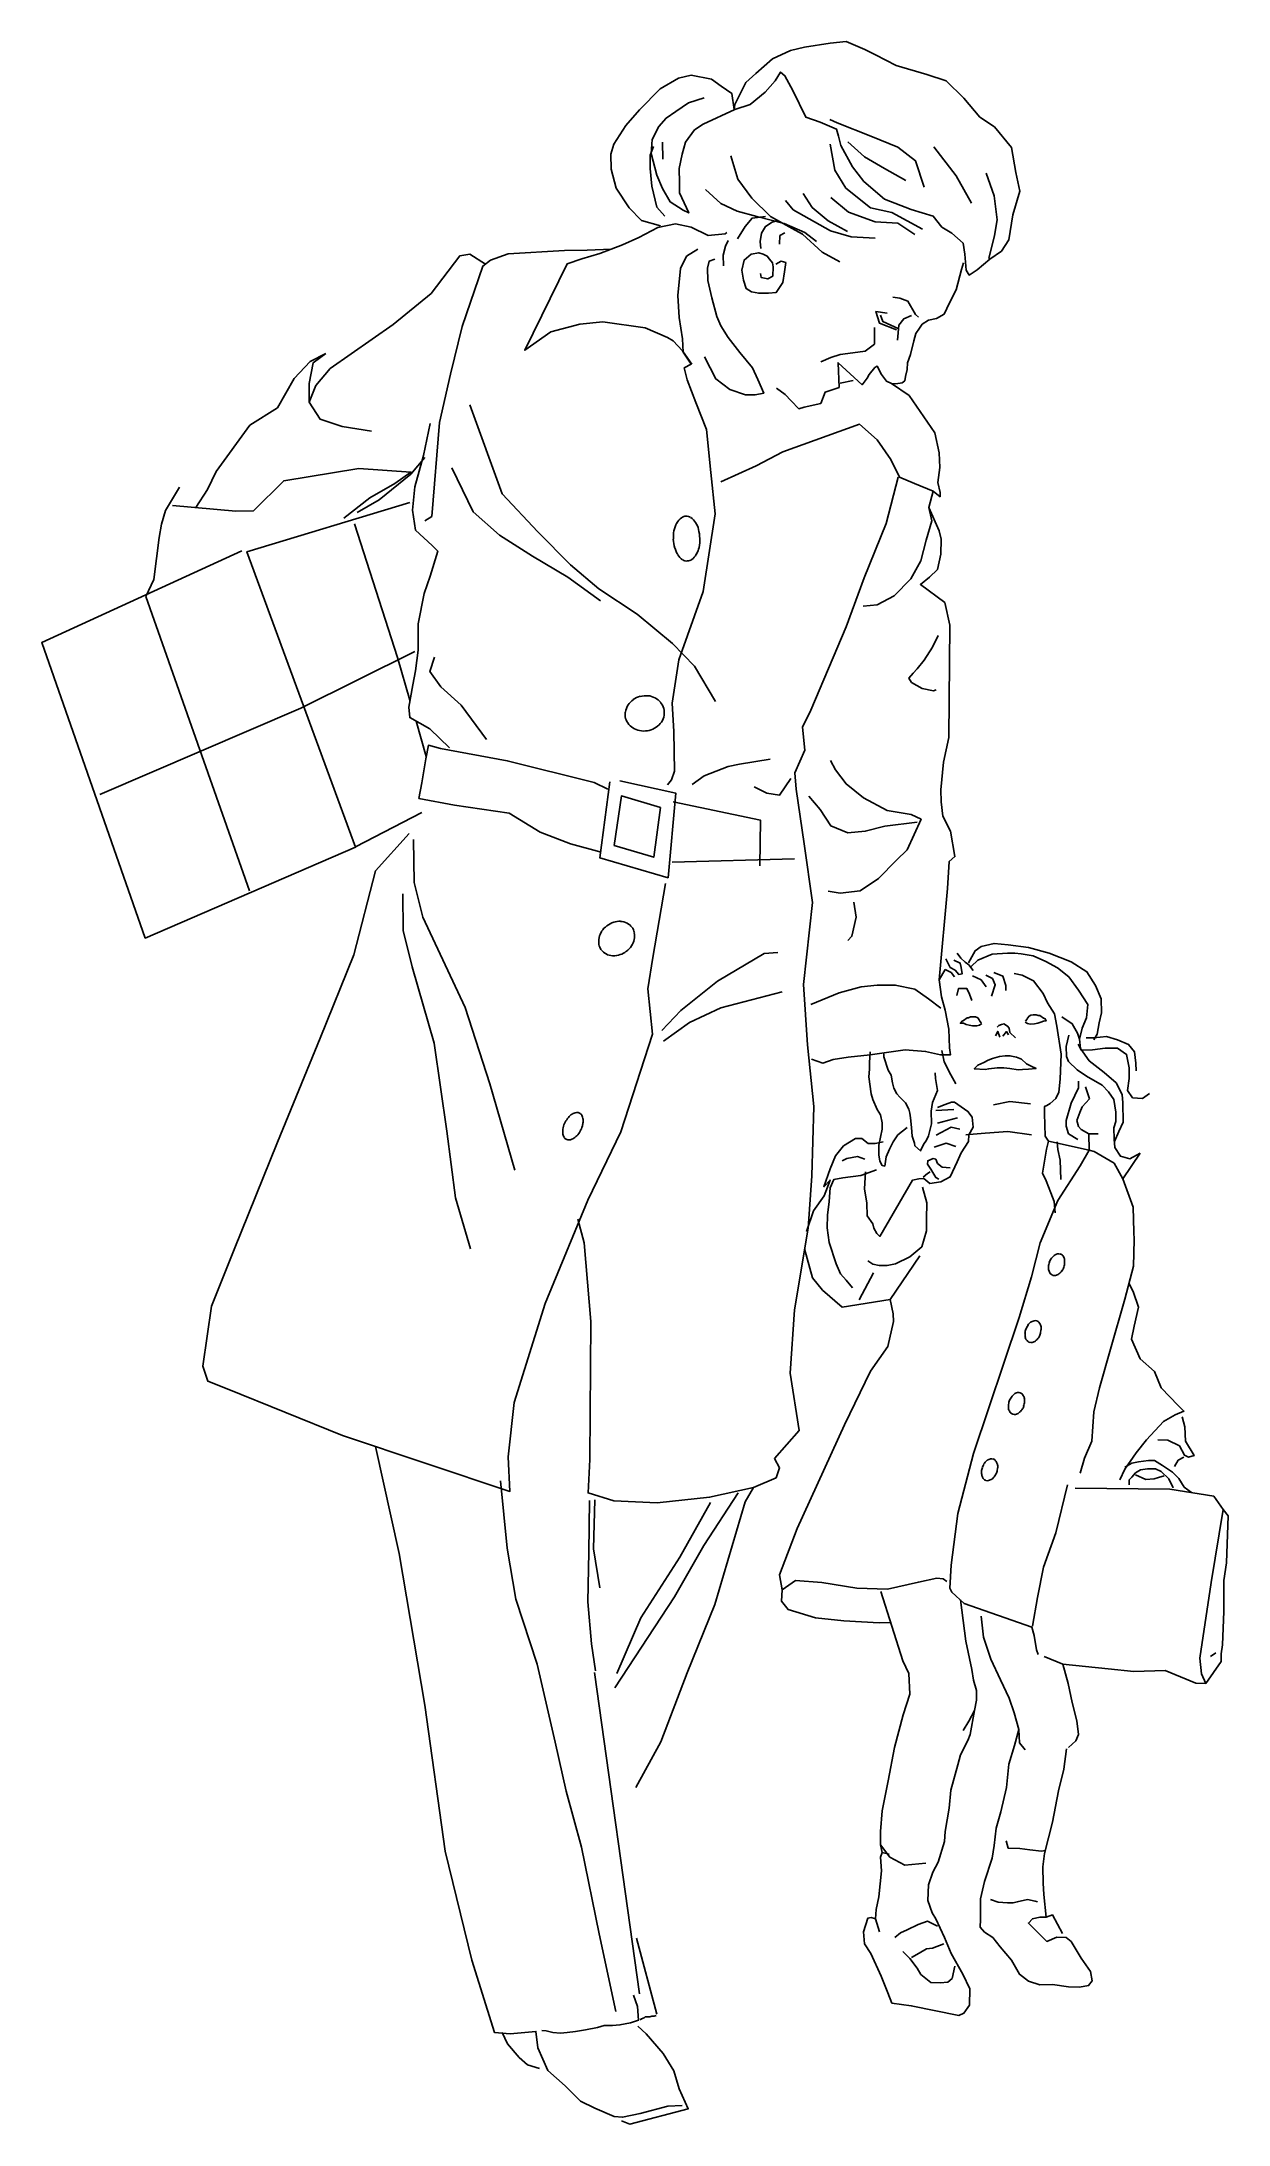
# Model space of a CAD drawing. Extents: x -0.29 to 0.29, y 0 to 1.01.
import ezdxf

# ---------------------------------------------------------------- set-up
doc = ezdxf.new("R2010")
doc.units = 0
doc.layers.get('0').update_dxf_attribs({"linetype": 'CONTINUOUS'})

msp = doc.modelspace()

# ---------------------------------------------------------------- linework, layer by layer
for p, q in [((-0.0232, 0.9059), (-0.0115, 0.9064)), ((-0.1564, 0.8523), (-0.1489, 0.8561)), ((-0.1537, 0.8408), (-0.1568, 0.8328)), ((-0.1537, 0.8408), (-0.1537, 0.8408)), ((0.1318, 0.836), (0.1233, 0.8417)), ((-0.2058, 0.7907), (-0.2113, 0.782)), ((0.1412, 0.7821), (0.1432, 0.7899)), ((0.1461, 0.7708), (0.1412, 0.7821)), ((-0.2315, 0.7474), (-0.2355, 0.7392)), ((0.1491, 0.5598), (0.1461, 0.5548)), ((0.2183, 0.4729), (0.1988, 0.4772)), ((0.2182, 0.4808), (0.2183, 0.4729)), ((0.2429, 0.4715), (0.2345, 0.4591)), ((0.2345, 0.4591), (0.2395, 0.4455)), ((0.0853, 0.4115), (0.0814, 0.4254)), ((0.0995, 0.3974), (0.0901, 0.4055)), ((0.1241, 0.3941), (0.1226, 0.401)), ((0.0789, 0.338), (0.067, 0.3246)), ((0.264, 0.3107), (0.2676, 0.3081)), ((0.0529, 0.3036), (0.0569, 0.3105)), ((0.2783, 0.3064), (0.2828, 0.3)), ((0.0693, 0.2686), (0.0707, 0.2614)), ((0.1173, 0.2455), (0.1228, 0.2456)), ((0.2082, 0.2163), (0.2056, 0.2256)), ((0.2744, 0.2163), (0.2818, 0.2269)), ((0.2696, 0.2165), (0.2744, 0.2163)), ((0.1611, 0.1917), (0.1631, 0.2033)), ((0.1824, 0.1864), (0.1844, 0.1942)), ((0.1187, 0.1349), (0.1179, 0.1386)), ((0.1965, 0.1147), (0.1976, 0.1038)), ((0.1135, 0.1037), (0.1155, 0.103))]:
    msp.add_line(p, q)
at = {"linetype": 'CONTINUOUS'}
for points in [[(0.0122, 0.9175), (0.003, 0.9201), (-0.0029, 0.9262), (-0.0092, 0.9357), (-0.0116, 0.9449), (-0.0117, 0.9521), (-0.0103, 0.9569), (-0.0046, 0.9658), (0.0021, 0.9734), (0.0119, 0.9835), (0.0208, 0.9886), (0.0269, 0.99), (0.0367, 0.9881), (0.0413, 0.9847), (0.0464, 0.9813), (0.0475, 0.9735), (0.0478, 0.9759), (0.0515, 0.9834), (0.0532, 0.9865), (0.0579, 0.9909), (0.066, 0.9979), (0.0746, 1.002), (0.0814, 1.0035), (0.0937, 1.0054), (0.1014, 1.0062), (0.1104, 1.0024), (0.1156, 0.9998), (0.1255, 0.9947), (0.1403, 0.9904), (0.1495, 0.9874), (0.1581, 0.979), (0.1657, 0.9699), (0.1727, 0.9652), (0.181, 0.9553), (0.1831, 0.9433), (0.1849, 0.9342), (0.1816, 0.9228), (0.1796, 0.9109), (0.1762, 0.9054), (0.1705, 0.9015), (0.1644, 0.8964), (0.1606, 0.8939), (0.1592, 0.8963), (0.1585, 0.9039), (0.1577, 0.9093), (0.1522, 0.9141), (0.1474, 0.917), (0.1433, 0.9222), (0.1327, 0.9254), (0.1199, 0.9304), (0.11, 0.9389), (0.1045, 0.946), (0.0989, 0.9562), (0.0978, 0.9607), (0.0968, 0.9641), (0.0889, 0.9674), (0.0821, 0.9698), (0.0758, 0.9827), (0.072, 0.9898), (0.0699, 0.9915), (0.0672, 0.9873), (0.0625, 0.9818), (0.0553, 0.976), (0.0478, 0.9735), (0.0326, 0.9665), (0.0285, 0.9638), (0.0241, 0.9579), (0.0225, 0.952), (0.0211, 0.9452), (0.0212, 0.9383), (0.0213, 0.9335), (0.0257, 0.9238), (0.023, 0.9251), (0.0168, 0.9291), (0.0131, 0.9355), (0.0103, 0.942), (0.0077, 0.9523), (0.0081, 0.9591), (0.0114, 0.9653), (0.0148, 0.9694), (0.0195, 0.9726), (0.0256, 0.9767), (0.0331, 0.9791)], [(0.139, 0.9361), (0.1348, 0.9489), (0.1262, 0.9554), (0.1133, 0.9607), (0.0971, 0.9671), (0.0936, 0.9688)], [(0.0142, 0.9223), (0.0104, 0.9266), (0.0079, 0.9366), (0.0072, 0.9451), (0.0071, 0.9516), (0.0088, 0.9557)], [(0.0131, 0.9578), (0.0132, 0.9496)], [(0.1382, 0.9159), (0.1234, 0.924), (0.1132, 0.9262), (0.1012, 0.9357), (0.0959, 0.9443), (0.0938, 0.9568)], [(0.1301, 0.9394), (0.1198, 0.9452), (0.1102, 0.9508), (0.1023, 0.958)], [(0.1617, 0.9285), (0.1544, 0.9416), (0.1436, 0.9556)], [(0.0984, 0.9002), (0.0899, 0.9049), (0.0805, 0.9136), (0.0754, 0.9163), (0.0651, 0.9221), (0.0561, 0.9308), (0.0493, 0.94), (0.046, 0.9513)], [(0.1701, 0.9019), (0.1727, 0.9129), (0.174, 0.9204), (0.1726, 0.932), (0.1687, 0.9429)], [(0.0871, 0.91), (0.0816, 0.9143), (0.0716, 0.9187), (0.0585, 0.922), (0.049, 0.9247), (0.0411, 0.9283), (0.0338, 0.9351)], [(0.1021, 0.9149), (0.0927, 0.9199), (0.0851, 0.9264), (0.0807, 0.9332)], [(0.0627, 0.9221), (0.0562, 0.9213), (0.0529, 0.9172), (0.0491, 0.9113)], [(0.1153, 0.9116), (0.1038, 0.9122), (0.0939, 0.9151), (0.0836, 0.9209), (0.076, 0.9252), (0.0722, 0.9297)], [(0.1344, 0.9134), (0.1262, 0.9188), (0.1153, 0.9195), (0.1026, 0.9241), (0.094, 0.9312)], [(0.0272, 0.851), (0.0227, 0.8574), (0.0182, 0.8622), (0.0155, 0.8638), (0.0048, 0.8685), (-0.0156, 0.8714), (-0.0267, 0.8702), (-0.0406, 0.8665), (-0.0532, 0.8577), (-0.0328, 0.8993), (-0.0257, 0.9017), (-0.0171, 0.9042), (-0.0062, 0.9084), (0.0017, 0.9119), (0.0108, 0.9168), (0.0194, 0.9185), (0.0269, 0.9169), (0.0351, 0.9129), (0.0433, 0.9137), (0.044, 0.9143)], [(0.0685, 0.9201), (0.0658, 0.9194), (0.0627, 0.9173), (0.0607, 0.9141), (0.0601, 0.91), (0.0604, 0.9066)], [(0.072, 0.9142), (0.0696, 0.9129), (0.0694, 0.9087)], [(-0.0721, 0.8992), (-0.0796, 0.9039), (-0.0844, 0.9031), (-0.0982, 0.885), (-0.1165, 0.8701), (-0.1467, 0.849), (-0.1537, 0.8408)], [(-0.0232, 0.9059), (-0.0341, 0.9057), (-0.0612, 0.9041), (-0.0696, 0.901), (-0.0734, 0.8982), (-0.0833, 0.8691), (-0.0889, 0.8462), (-0.0942, 0.8229), (-0.0979, 0.7778), (-0.1012, 0.7757)], [(0.0155, 0.6487), (0.0174, 0.651), (0.0188, 0.6552), (0.0186, 0.6743), (0.0178, 0.6879), (0.021, 0.7088), (0.0327, 0.7417), (0.0384, 0.779), (0.0363, 0.7989), (0.0343, 0.8196), (0.0291, 0.8326), (0.0249, 0.8435), (0.0235, 0.8492), (0.0268, 0.851), (0.023, 0.8568), (0.0227, 0.8632), (0.0211, 0.8735), (0.0204, 0.884), (0.0217, 0.8971), (0.0246, 0.9029), (0.0301, 0.9063)], [(0.0447, 0.9105), (0.0434, 0.9078), (0.0423, 0.9034), (0.0424, 0.8983)], [(0.0602, 0.8947), (0.0606, 0.8927), (0.0637, 0.892), (0.0661, 0.8934), (0.0663, 0.8978), (0.066, 0.8998), (0.0646, 0.9016), (0.0635, 0.903), (0.0615, 0.9039), (0.0594, 0.9046), (0.0557, 0.9039), (0.0523, 0.9011), (0.0513, 0.8963), (0.052, 0.8915), (0.0534, 0.8874), (0.0559, 0.8858), (0.0594, 0.8851), (0.0641, 0.8852), (0.0678, 0.8855), (0.0709, 0.8903), (0.0718, 0.8955), (0.0724, 0.8999), (0.0701, 0.9005), (0.0676, 0.8992)], [(0.0383, 0.9016), (0.0356, 0.9006), (0.0347, 0.8972), (0.0349, 0.8913), (0.0368, 0.8829), (0.0392, 0.874), (0.0411, 0.8695), (0.0447, 0.8638), (0.0503, 0.8566), (0.0563, 0.8492), (0.059, 0.8437), (0.0618, 0.837), (0.0577, 0.8363), (0.053, 0.8362), (0.0454, 0.8389), (0.0388, 0.8439), (0.0333, 0.8545)], [(0.1578, 0.8997), (0.1569, 0.8966), (0.1543, 0.8867), (0.1512, 0.8805), (0.1485, 0.875), (0.1448, 0.873), (0.141, 0.8722), (0.138, 0.8702), (0.1367, 0.8684), (0.1349, 0.8657), (0.134, 0.8622), (0.1323, 0.8557), (0.1309, 0.8517), (0.1307, 0.8485), (0.13, 0.8451), (0.1297, 0.843), (0.1283, 0.842), (0.1253, 0.8416), (0.1233, 0.8417), (0.1208, 0.8429), (0.1184, 0.8461), (0.1163, 0.8501), (0.1152, 0.8494), (0.1125, 0.846), (0.1116, 0.8443), (0.1091, 0.8411), (0.0975, 0.8517), (0.098, 0.8398), (0.0914, 0.8376), (0.0892, 0.8321), (0.0813, 0.8303), (0.0786, 0.8296), (0.0749, 0.8334), (0.0721, 0.8364), (0.0679, 0.8394)], [(0.1238, 0.8833), (0.1272, 0.8827), (0.1311, 0.8813), (0.1348, 0.8749), (0.1362, 0.8736)], [(0.1257, 0.8676), (0.1175, 0.8707), (0.1157, 0.8764), (0.1212, 0.8755)], [(0.1179, 0.8746), (0.119, 0.8716), (0.1267, 0.868)], [(0.1328, 0.8745), (0.1291, 0.8729), (0.1267, 0.8697), (0.1261, 0.8626)], [(0.1151, 0.8686), (0.1151, 0.8655), (0.1151, 0.8607), (0.1105, 0.8573), (0.1047, 0.8565), (0.0986, 0.8557), (0.0941, 0.8543), (0.0893, 0.8522)], [(-0.1564, 0.8523), (-0.164, 0.8441), (-0.1721, 0.83), (-0.1854, 0.8217), (-0.2016, 0.7993), (-0.2058, 0.7907)], [(-0.1489, 0.8561), (-0.1549, 0.8517), (-0.1569, 0.8417), (-0.1568, 0.8328), (-0.1516, 0.8246), (-0.141, 0.821), (-0.1269, 0.8188)], [(0.0985, 0.8418), (0.1048, 0.8431)], [(0.0411, 0.7944), (0.0581, 0.8021), (0.071, 0.8088), (0.1078, 0.8221), (0.1163, 0.8146), (0.1229, 0.8052), (0.1271, 0.7966), (0.1343, 0.7936), (0.1432, 0.7899), (0.1466, 0.7872), (0.1466, 0.7893), (0.1455, 0.7941), (0.1464, 0.8013), (0.1461, 0.8084), (0.144, 0.818), (0.1318, 0.836)], [(-0.0987, 0.8225), (-0.1019, 0.8071), (-0.1061, 0.792), (-0.1071, 0.7807), (-0.1057, 0.7712), (-0.0977, 0.7637), (-0.095, 0.761), (-0.0987, 0.749), (-0.1015, 0.7407), (-0.1045, 0.7261), (-0.1044, 0.7134), (-0.1057, 0.7035), (-0.107, 0.6967), (-0.1089, 0.686), (-0.1085, 0.681), (-0.0989, 0.6756), (-0.0893, 0.6664)], [(-0.0796, 0.8315), (-0.0641, 0.7886), (-0.0469, 0.7704), (-0.0311, 0.7544), (-0.0176, 0.7429), (0.0009, 0.7308), (0.0179, 0.7166), (0.0285, 0.7057), (0.0386, 0.6888)], [(-0.1012, 0.8061), (-0.1079, 0.7981), (-0.1232, 0.7857), (-0.1337, 0.7797)], [(-0.2193, 0.7919), (-0.2259, 0.7806), (-0.2279, 0.7741), (-0.229, 0.7677), (-0.2315, 0.7474)], [(-0.1402, 0.777), (-0.1277, 0.7867), (-0.1157, 0.7936), (-0.1079, 0.7991), (-0.1329, 0.8009), (-0.1691, 0.7949), (-0.1837, 0.7804), (-0.1921, 0.7803), (-0.2226, 0.783)], [(-0.0882, 0.8011), (-0.078, 0.78), (-0.0653, 0.7688), (-0.0495, 0.7587), (-0.0324, 0.7486), (-0.0168, 0.7372)], [(0.0789, 0.338), (0.0745, 0.3656), (0.0766, 0.3961), (0.0831, 0.4354), (0.0849, 0.4605), (0.0859, 0.4939), (0.0829, 0.5236), (0.0809, 0.5526), (0.0853, 0.592), (0.0813, 0.6202), (0.0773, 0.6465), (0.0768, 0.6544), (0.0815, 0.6653), (0.0804, 0.6763), (0.0844, 0.6845), (0.1014, 0.7247), (0.1101, 0.7482), (0.1207, 0.7743), (0.1264, 0.7966)], [(-0.1892, 0.7612), (-0.2855, 0.7171), (-0.2357, 0.5749), (-0.1345, 0.6186), (-0.1868, 0.7608), (-0.1085, 0.7845)], [(0.1096, 0.7346), (0.1163, 0.7353), (0.1245, 0.7395), (0.1326, 0.7477), (0.1373, 0.7564), (0.1399, 0.7664), (0.1426, 0.7756), (0.1412, 0.7821)], [(-0.1351, 0.7742), (-0.1143, 0.7099), (-0.1084, 0.6893)], [(0.1461, 0.7708), (0.1471, 0.7668), (0.1469, 0.7596), (0.1453, 0.7523), (0.1415, 0.7486), (0.1371, 0.745), (0.1489, 0.7363), (0.1513, 0.7254), (0.1508, 0.6714), (0.1482, 0.6595), (0.147, 0.6462), (0.1471, 0.6404), (0.148, 0.6335), (0.1516, 0.6263), (0.1537, 0.6141), (0.151, 0.6117), (0.1501, 0.5987), (0.1461, 0.5548), (0.1472, 0.5467), (0.149, 0.5402), (0.1508, 0.531), (0.1512, 0.5221), (0.1516, 0.5187), (0.1468, 0.5187), (0.1396, 0.5204), (0.1298, 0.5212), (0.113, 0.5188), (0.1024, 0.5176), (0.0952, 0.5165), (0.0902, 0.5147), (0.0847, 0.5167)], [(-0.2355, 0.7392), (-0.1856, 0.5976)], [(-0.2575, 0.644), (-0.1609, 0.6855), (-0.1061, 0.7127)], [(0.1447, 0.6943), (0.1434, 0.6939), (0.138, 0.6949), (0.1328, 0.6979), (0.1315, 0.7), (0.1337, 0.7024), (0.1355, 0.7045), (0.1389, 0.7086), (0.1429, 0.7148), (0.1456, 0.7205)], [(-0.0965, 0.7101), (-0.0988, 0.7032), (-0.0936, 0.6957), (-0.0837, 0.687), (-0.0715, 0.6704)], [(-0.1054, 0.6792), (-0.1006, 0.6622)], [(-0.0132, 0.6466), (-0.0198, 0.6497), (-0.0616, 0.6602), (-0.0937, 0.6661), (-0.0995, 0.6677), (-0.1008, 0.6612), (-0.1027, 0.6496), (-0.1041, 0.6421), (-0.0869, 0.6389), (-0.0606, 0.635), (-0.0458, 0.6259), (-0.0311, 0.6202), (-0.0164, 0.6162)], [(0.0274, 0.6488), (0.0331, 0.6529), (0.0447, 0.6574), (0.0502, 0.6586), (0.0648, 0.661)], [(0.0571, 0.6477), (0.0632, 0.6446), (0.0694, 0.6437), (0.0748, 0.6516)], [(0.0928, 0.5975), (0.0986, 0.5965), (0.1081, 0.5977), (0.117, 0.6035), (0.1257, 0.6124), (0.1308, 0.6173), (0.1375, 0.6321), (0.1327, 0.6344), (0.1211, 0.6363), (0.1097, 0.6424), (0.1014, 0.6491), (0.0963, 0.6559), (0.0939, 0.6603)], [(-0.0122, 0.65), (-0.017, 0.6135), (0.0158, 0.6039), (0.0195, 0.6446), (-0.0074, 0.6505)], [(0.1355, 0.6307), (0.1201, 0.6288), (0.1106, 0.6263), (0.1023, 0.6256), (0.0941, 0.6289), (0.089, 0.6367), (0.0835, 0.6432)], [(-0.1345, 0.6188), (-0.1026, 0.6353)], [(0.0182, 0.6405), (0.0603, 0.6316), (0.0599, 0.6097)], [(-0.1087, 0.6252), (-0.1249, 0.6073), (-0.1354, 0.5669), (-0.1515, 0.5268), (-0.1721, 0.4767), (-0.1929, 0.425), (-0.2039, 0.3978), (-0.208, 0.3689), (-0.2056, 0.3617), (-0.1963, 0.3581), (-0.1408, 0.3356), (-0.0603, 0.3087), (-0.0612, 0.3254), (-0.0583, 0.3514), (-0.0434, 0.3991), (-0.0229, 0.4488), (-0.0069, 0.4817), (0.0083, 0.5287), (0.0061, 0.5505), (0.0084, 0.5656), (0.0145, 0.6012)], [(-0.1066, 0.6223), (-0.1064, 0.6017), (-0.1022, 0.585), (-0.0819, 0.5415), (-0.07, 0.5047), (-0.0579, 0.4632)], [(0.0178, 0.6115), (0.0766, 0.6131)], [(-0.1118, 0.5962), (-0.1116, 0.5785), (-0.1074, 0.5611), (-0.0968, 0.5243), (-0.0906, 0.482), (-0.0865, 0.4499), (-0.0792, 0.4254)], [(0.1051, 0.5922), (0.1062, 0.585), (0.1042, 0.5758), (0.1022, 0.5737)], [(0.2205, 0.5259), (0.2222, 0.5287), (0.2231, 0.5341), (0.2242, 0.539), (0.2241, 0.5457), (0.2213, 0.5521), (0.2172, 0.5587), (0.2096, 0.5634), (0.199, 0.5677), (0.1891, 0.5704), (0.1794, 0.5717), (0.1726, 0.5723), (0.1664, 0.5709), (0.1634, 0.5688), (0.1603, 0.563)], [(0.0128, 0.5304), (0.0219, 0.5401), (0.0395, 0.5542), (0.062, 0.5675), (0.0685, 0.5679)], [(0.1494, 0.5649), (0.1515, 0.5608), (0.1539, 0.5594), (0.1556, 0.5574), (0.1573, 0.5577), (0.1567, 0.5608), (0.1563, 0.5629), (0.1532, 0.5642)], [(0.1625, 0.5593), (0.1604, 0.562), (0.1587, 0.5633), (0.1566, 0.5653), (0.1548, 0.5676)], [(0.2051, 0.537), (0.2102, 0.5337), (0.2127, 0.5292), (0.2137, 0.5262), (0.215, 0.5316), (0.217, 0.5365), (0.2176, 0.5429), (0.2131, 0.5498), (0.2086, 0.5562), (0.2031, 0.5606), (0.1974, 0.5637), (0.1914, 0.5663), (0.1856, 0.5673), (0.1826, 0.5676), (0.1791, 0.5676), (0.1717, 0.5671), (0.1648, 0.5643), (0.1615, 0.5612)], [(0.0844, 0.543), (0.098, 0.5486), (0.1086, 0.5515), (0.1164, 0.5522), (0.125, 0.5523), (0.1345, 0.5503), (0.1411, 0.5457), (0.1469, 0.5412)], [(0.1491, 0.5598), (0.1519, 0.5584), (0.1535, 0.5563)], [(0.1687, 0.5514), (0.1663, 0.5548), (0.1622, 0.5568)], [(0.1714, 0.5469), (0.1731, 0.5524), (0.1718, 0.5555), (0.1686, 0.5571)], [(0.1782, 0.5497), (0.1782, 0.5521), (0.1768, 0.5566), (0.1724, 0.5583)], [(0.2019, 0.4427), (0.2014, 0.4482), (0.1998, 0.4523), (0.1976, 0.4581), (0.1958, 0.4618), (0.1978, 0.4734), (0.1988, 0.4772), (0.1971, 0.4796), (0.1969, 0.4905), (0.1969, 0.4929), (0.1969, 0.4939), (0.198, 0.4943), (0.1996, 0.4953), (0.2023, 0.4978), (0.2037, 0.5008), (0.2043, 0.507), (0.2048, 0.519), (0.2027, 0.5326), (0.2017, 0.5384), (0.1982, 0.5438), (0.1961, 0.5483), (0.1916, 0.5543), (0.1861, 0.557), (0.1822, 0.5579)], [(0.0136, 0.5253), (0.0261, 0.5343), (0.0411, 0.5413), (0.0707, 0.5491)], [(0.1547, 0.5472), (0.1554, 0.5506), (0.1571, 0.5506), (0.1595, 0.5506), (0.1608, 0.5479), (0.1619, 0.5448)], [(0.1664, 0.5342), (0.1657, 0.5349), (0.1654, 0.5356), (0.1647, 0.5365), (0.1637, 0.537), (0.1627, 0.537), (0.1613, 0.537), (0.1603, 0.5366), (0.1596, 0.5366), (0.1579, 0.5353), (0.1572, 0.535), (0.1564, 0.5339), (0.1579, 0.5339), (0.1592, 0.5333), (0.1606, 0.533), (0.1622, 0.5327), (0.1643, 0.5327), (0.1655, 0.533), (0.1666, 0.5338)], [(0.174, 0.5321), (0.1749, 0.5328), (0.1761, 0.5334), (0.1774, 0.5337), (0.1772, 0.5336), (0.1791, 0.5326), (0.1798, 0.5316), (0.1802, 0.5294), (0.1828, 0.5269)], [(0.1877, 0.535), (0.1884, 0.5357), (0.1886, 0.5364), (0.1894, 0.5374), (0.1903, 0.5378), (0.1914, 0.5379), (0.1928, 0.538), (0.1938, 0.5376), (0.1945, 0.5376), (0.1963, 0.5364), (0.197, 0.5362), (0.1977, 0.5351), (0.1964, 0.535), (0.195, 0.5344), (0.1936, 0.534), (0.192, 0.5336), (0.19, 0.5335), (0.1887, 0.5338), (0.1875, 0.5345)], [(0.1732, 0.5278), (0.1743, 0.53), (0.1753, 0.5272)], [(0.1768, 0.5277), (0.1786, 0.5299), (0.1795, 0.5283)], [(0.2086, 0.5282), (0.2073, 0.5227), (0.2074, 0.5179), (0.2084, 0.5155), (0.2125, 0.5115), (0.217, 0.5084), (0.2245, 0.5041), (0.2276, 0.501), (0.2301, 0.4973), (0.2311, 0.4912), (0.2312, 0.4867), (0.2302, 0.4836), (0.2303, 0.4782), (0.2306, 0.4741), (0.2333, 0.47), (0.2378, 0.4687), (0.2429, 0.4715)], [(0.213, 0.5238), (0.2144, 0.521), (0.2199, 0.5211), (0.226, 0.5219), (0.2319, 0.5219), (0.2363, 0.5189), (0.2375, 0.5124), (0.2375, 0.5073), (0.2368, 0.5015), (0.2392, 0.4981), (0.244, 0.4978), (0.2474, 0.5002)], [(0.2305, 0.4771), (0.2325, 0.4819), (0.2346, 0.4864), (0.2345, 0.4956), (0.2341, 0.4997), (0.2313, 0.5052), (0.2255, 0.5102), (0.2183, 0.5159), (0.2141, 0.5218), (0.2137, 0.5262)], [(0.2409, 0.5111), (0.2408, 0.5148), (0.2401, 0.5202), (0.2373, 0.5237), (0.2319, 0.526), (0.2267, 0.5276), (0.2205, 0.5269), (0.2168, 0.5269)], [(0.113, 0.5201), (0.1127, 0.5149), (0.1127, 0.5119), (0.1124, 0.5082), (0.1135, 0.5), (0.1142, 0.4972), (0.1163, 0.4925), (0.118, 0.4898), (0.1188, 0.486), (0.1188, 0.4829), (0.1172, 0.4753), (0.1172, 0.4734), (0.1172, 0.4706), (0.1176, 0.4676), (0.1187, 0.4655), (0.12, 0.4652), (0.1206, 0.4697), (0.1223, 0.4734), (0.124, 0.4768), (0.1263, 0.4802), (0.1307, 0.4837)], [(0.1442, 0.5101), (0.1444, 0.5074), (0.1453, 0.5016), (0.1429, 0.4958), (0.1423, 0.4917), (0.1424, 0.4855), (0.141, 0.4797), (0.14, 0.4776), (0.1387, 0.4756), (0.1371, 0.4725), (0.1345, 0.4749), (0.1343, 0.4762), (0.1332, 0.4796), (0.1328, 0.4837), (0.1324, 0.4885), (0.1321, 0.4906), (0.1316, 0.4926), (0.1299, 0.4957), (0.1272, 0.4984), (0.1258, 0.5), (0.1244, 0.5027), (0.1237, 0.5052), (0.123, 0.5089), (0.1216, 0.5113), (0.1195, 0.5177), (0.1195, 0.5192)], [(0.1475, 0.5208), (0.1485, 0.5153), (0.1517, 0.5091), (0.1541, 0.5048)], [(0.2132, 0.5061), (0.2132, 0.5029), (0.2096, 0.4954), (0.2072, 0.4872), (0.2073, 0.4844), (0.2084, 0.4808), (0.2128, 0.478)], [(0.2166, 0.5034), (0.2177, 0.5), (0.2184, 0.4975), (0.215, 0.4937), (0.2138, 0.491), (0.2124, 0.4872), (0.2131, 0.4842), (0.2145, 0.4828), (0.2182, 0.4808), (0.2227, 0.4808)], [(0.1107, 0.4624), (0.1102, 0.4542), (0.1113, 0.4473), (0.1116, 0.4412), (0.1142, 0.4375), (0.1148, 0.4354), (0.1162, 0.4327), (0.1176, 0.4314), (0.1334, 0.4585), (0.1364, 0.4591), (0.1388, 0.4592), (0.1416, 0.4569), (0.147, 0.4576), (0.1515, 0.46), (0.1548, 0.4672), (0.1568, 0.4716), (0.1602, 0.4771), (0.1605, 0.4803), (0.1625, 0.484), (0.1621, 0.4888), (0.16, 0.4915), (0.1535, 0.4959), (0.1521, 0.4959), (0.1491, 0.4948), (0.1453, 0.4934)], [(0.1446, 0.492), (0.1532, 0.4925)], [(0.1723, 0.4947), (0.1801, 0.4962), (0.1901, 0.4952)], [(0.1447, 0.4801), (0.1519, 0.4839), (0.1561, 0.483)], [(0.1453, 0.4859), (0.1549, 0.4884)], [(0.159, 0.4803), (0.1625, 0.4806), (0.1683, 0.481), (0.1792, 0.4818), (0.1906, 0.4802)], [(0.1192, 0.4768), (0.1154, 0.4761), (0.112, 0.476), (0.1089, 0.4784), (0.1059, 0.4784), (0.1001, 0.4749), (0.0963, 0.4701), (0.0937, 0.4639), (0.0907, 0.4553), (0.0937, 0.4585), (0.0908, 0.4509), (0.0857, 0.4436), (0.0823, 0.4338)], [(0.1438, 0.4743), (0.1496, 0.4763), (0.1541, 0.4747)], [(0.2345, 0.4591), (0.2303, 0.4666), (0.2207, 0.4723), (0.2183, 0.4729), (0.2139, 0.4653), (0.2032, 0.4486), (0.1948, 0.4283), (0.1906, 0.4119), (0.1846, 0.3924), (0.1626, 0.3269), (0.1551, 0.2981), (0.1519, 0.2732), (0.1513, 0.2622), (0.1523, 0.2602), (0.1582, 0.2548), (0.1908, 0.2434), (0.1919, 0.2394), (0.1929, 0.2325), (0.1937, 0.2302)], [(0.2029, 0.4769), (0.2033, 0.4732), (0.2044, 0.468), (0.2047, 0.4588)], [(0.116, 0.4634), (0.1085, 0.4606), (0.0998, 0.4595), (0.0955, 0.4588), (0.0938, 0.4547), (0.0932, 0.4482), (0.0925, 0.4416), (0.0923, 0.4355), (0.0933, 0.4284), (0.0966, 0.4182), (0.0987, 0.4134), (0.1014, 0.4104), (0.1044, 0.4067)], [(0.0995, 0.4677), (0.1018, 0.4688), (0.1069, 0.4698), (0.1104, 0.4685)], [(0.1419, 0.4624), (0.1406, 0.4616), (0.1385, 0.4598)], [(0.1515, 0.4644), (0.1476, 0.4647), (0.1453, 0.4665), (0.1445, 0.4685), (0.1432, 0.4688), (0.1407, 0.4678), (0.1405, 0.4661), (0.1422, 0.4637), (0.1446, 0.4597), (0.146, 0.4589)], [(0.1118, 0.4197), (0.1143, 0.418), (0.1173, 0.4173), (0.1212, 0.4174), (0.1252, 0.4181), (0.132, 0.4215), (0.1378, 0.4264), (0.1401, 0.434), (0.14, 0.4397), (0.1403, 0.4476), (0.1381, 0.4551)], [(0.214, 0.3174), (0.216, 0.3247), (0.2196, 0.3329), (0.2205, 0.3469), (0.2232, 0.3585), (0.2285, 0.3771), (0.2354, 0.4011), (0.2397, 0.4171), (0.2399, 0.4298), (0.2398, 0.4335), (0.2395, 0.4455)], [(-0.0276, 0.4396), (-0.0246, 0.4283), (-0.0214, 0.3904), (-0.0218, 0.3241), (-0.0227, 0.308), (-0.0103, 0.3041), (0.0105, 0.3032), (0.0357, 0.3059), (0.0569, 0.3105), (0.0677, 0.3153), (0.0694, 0.3201), (0.067, 0.3246)], [(0.0995, 0.3974), (0.1226, 0.401), (0.1368, 0.422)], [(0.0853, 0.4115), (0.0901, 0.4055)], [(0.1077, 0.4008), (0.1146, 0.4139)], [(0.2374, 0.4089), (0.2395, 0.4049), (0.242, 0.3974), (0.24, 0.3882), (0.2386, 0.382), (0.2429, 0.3725), (0.2497, 0.3664), (0.2529, 0.3585), (0.2611, 0.35), (0.2639, 0.3473), (0.2596, 0.3455), (0.2541, 0.3424), (0.2459, 0.3335), (0.2409, 0.3272), (0.2355, 0.3194), (0.2331, 0.3142)], [(0.0693, 0.2686), (0.0779, 0.2908), (0.1007, 0.3407), (0.1131, 0.3665), (0.1215, 0.3784), (0.1242, 0.3904), (0.1241, 0.3941)], [(0.263, 0.3445), (0.2643, 0.3398), (0.2647, 0.3329), (0.2688, 0.3259), (0.2661, 0.3252), (0.2641, 0.3261), (0.2617, 0.3306), (0.2562, 0.3333), (0.2514, 0.3335)], [(-0.125, 0.3303), (-0.1135, 0.2788), (-0.1013, 0.2058), (-0.0915, 0.1356), (-0.0787, 0.0831), (-0.0677, 0.0483), (-0.0602, 0.0477), (-0.0478, 0.0489), (-0.0468, 0.041), (-0.042, 0.0301), (-0.0337, 0.0227), (-0.0264, 0.0153), (-0.0195, 0.0119), (-0.0102, 0.008), (-0.0061, 0.0076), (0.0024, 0.0094), (0.0157, 0.0129), (0.0226, 0.0133)], [(0.264, 0.3107), (0.264, 0.3107), (0.2614, 0.3149), (0.2584, 0.3179), (0.2536, 0.3212), (0.2497, 0.3236), (0.2468, 0.3236), (0.242, 0.3229), (0.2388, 0.3222), (0.2355, 0.3204)], [(0.2638, 0.3252), (0.2611, 0.3237), (0.2594, 0.3206)], [(-0.0093, 0.0584), (-0.0173, 0.0959), (-0.0258, 0.1376), (-0.0332, 0.1645), (-0.0386, 0.188), (-0.0472, 0.2255), (-0.0574, 0.2568), (-0.0617, 0.2814), (-0.0648, 0.3138)], [(0.2079, 0.3119), (0.2023, 0.2887), (0.1963, 0.2722), (0.1934, 0.2576), (0.1911, 0.2439)], [(0.2376, 0.3119), (0.2376, 0.3143), (0.2389, 0.3156), (0.2406, 0.3177), (0.243, 0.319), (0.2464, 0.3195), (0.2502, 0.3196), (0.253, 0.3182), (0.2567, 0.3148), (0.2587, 0.3104)], [(0.2543, 0.3162), (0.2516, 0.3154), (0.2495, 0.3147), (0.2455, 0.3144), (0.2406, 0.3167)], [(-0.022, 0.3043), (-0.0224, 0.2794), (-0.0229, 0.2555), (-0.021, 0.2353), (-0.0192, 0.2223)], [(-0.0195, 0.3047), (-0.0201, 0.2811), (-0.0171, 0.2623)], [(0.0494, 0.308), (0.0329, 0.2826), (0.0189, 0.2579), (-0.0098, 0.2142)], [(0.0362, 0.3034), (0.0214, 0.277), (0.0026, 0.2478), (-0.0088, 0.2211)], [(0.0529, 0.3036), (0.0383, 0.2543), (0.0249, 0.2214), (0.0123, 0.1882), (0.0002, 0.1662)], [(0.2116, 0.3103), (0.2571, 0.3097), (0.2783, 0.3064)], [(0.2744, 0.2163), (0.2723, 0.221), (0.2715, 0.2285), (0.277, 0.2648), (0.2828, 0.3), (0.2852, 0.297), (0.2843, 0.2744), (0.2831, 0.2659), (0.283, 0.2509), (0.2824, 0.2348), (0.2818, 0.2306), (0.2818, 0.2269)], [(0.1499, 0.2653), (0.1481, 0.2667), (0.1451, 0.2669), (0.1362, 0.2651), (0.1213, 0.2616), (0.1065, 0.2622), (0.0898, 0.2648), (0.0771, 0.2659), (0.0707, 0.2614), (0.0703, 0.2559), (0.0735, 0.2519), (0.0866, 0.2479), (0.1003, 0.2464), (0.1173, 0.2455)], [(0.1181, 0.2605), (0.1287, 0.2272), (0.1315, 0.2211), (0.132, 0.2111), (0.1289, 0.2012), (0.1247, 0.1855), (0.1217, 0.1694), (0.1188, 0.155), (0.1179, 0.1451), (0.1179, 0.1386), (0.1224, 0.1328), (0.1297, 0.1288), (0.1398, 0.1298)], [(0.1577, 0.1937), (0.1604, 0.1981), (0.1631, 0.2033), (0.1641, 0.2083), (0.1641, 0.2129), (0.1627, 0.2179), (0.1619, 0.223), (0.159, 0.2367), (0.1564, 0.2565)], [(0.1664, 0.2486), (0.1675, 0.2385), (0.171, 0.2279), (0.1756, 0.218), (0.1798, 0.2092), (0.1822, 0.2021), (0.1844, 0.1942), (0.1848, 0.1878), (0.1875, 0.1844)], [(0.2793, 0.2311), (0.2766, 0.2293)], [(-0.0196, 0.2216), (0.0021, 0.067)], [(0.2696, 0.2165), (0.2549, 0.2226), (0.2398, 0.222), (0.2275, 0.2233), (0.2056, 0.2256), (0.1967, 0.2292)], [(0.2084, 0.1855), (0.2119, 0.1887), (0.2131, 0.1918), (0.2124, 0.1983), (0.2102, 0.2072), (0.2082, 0.2163)], [(0.1135, 0.1037), (0.1118, 0.1033), (0.1098, 0.0968), (0.1102, 0.0911), (0.1133, 0.0863), (0.1182, 0.0754), (0.1214, 0.0675), (0.1234, 0.0625), (0.1327, 0.0612), (0.1556, 0.0566), (0.1581, 0.0576), (0.1608, 0.0615), (0.1609, 0.0693), (0.1575, 0.0765), (0.1519, 0.0863), (0.1488, 0.0941), (0.1446, 0.103), (0.1428, 0.106), (0.1407, 0.1118), (0.141, 0.1194), (0.1431, 0.1255), (0.1457, 0.1303), (0.1487, 0.1402), (0.149, 0.145), (0.1509, 0.1563), (0.1518, 0.1649), (0.1552, 0.1772), (0.1564, 0.182), (0.1599, 0.1889), (0.1611, 0.1917)], [(0.1824, 0.1864), (0.1797, 0.1775), (0.1785, 0.1662), (0.1758, 0.1545), (0.1736, 0.1466), (0.1726, 0.1384), (0.1717, 0.1322), (0.168, 0.121), (0.166, 0.1127), (0.1661, 0.1076), (0.1661, 0.1028), (0.1658, 0.0991), (0.1679, 0.0967), (0.172, 0.094), (0.1755, 0.0896), (0.181, 0.0831), (0.1848, 0.0764), (0.1891, 0.073), (0.1945, 0.0713), (0.2007, 0.0714), (0.2084, 0.0704), (0.2137, 0.0702), (0.218, 0.0709), (0.2197, 0.0732), (0.219, 0.0777), (0.2145, 0.0841), (0.2096, 0.0922), (0.2073, 0.094), (0.2028, 0.0942), (0.198, 0.0922), (0.1891, 0.101), (0.191, 0.1031), (0.1945, 0.1038), (0.1976, 0.1038), (0.2006, 0.1049), (0.2055, 0.096)], [(0.1965, 0.1147), (0.1961, 0.1202), (0.196, 0.128), (0.1969, 0.1345), (0.2006, 0.1496), (0.2035, 0.1647), (0.2061, 0.175), (0.2074, 0.1848)], [(0.1784, 0.1405), (0.1794, 0.137), (0.1849, 0.1369), (0.1898, 0.1362), (0.1953, 0.1356), (0.1973, 0.1359)], [(0.1221, 0.1342), (0.1187, 0.1349), (0.118, 0.1328), (0.1185, 0.1262), (0.1172, 0.1136), (0.1159, 0.1075), (0.1155, 0.103), (0.1174, 0.0968)], [(0.1708, 0.1124), (0.1746, 0.1111), (0.179, 0.1108), (0.1818, 0.1108), (0.1837, 0.1112), (0.1886, 0.1123), (0.1924, 0.1116), (0.1935, 0.1113)], [(0.1249, 0.094), (0.1276, 0.0963), (0.1307, 0.0977), (0.1361, 0.1004), (0.1406, 0.1019), (0.1453, 0.0995)], [(0.0006, 0.0938), (0.0103, 0.0572)], [(0.1328, 0.0844), (0.1366, 0.0865), (0.14, 0.0886), (0.143, 0.0889), (0.1484, 0.091)], [(0.1287, 0.0874), (0.1321, 0.084), (0.1356, 0.0793), (0.1374, 0.0763), (0.1422, 0.0725), (0.1466, 0.0722), (0.1504, 0.0726), (0.1524, 0.0744), (0.1537, 0.0802)], [(-0.0449, 0.0494), (-0.0428, 0.0491), (-0.0396, 0.0484), (-0.036, 0.0481), (-0.0328, 0.0484), (-0.0287, 0.0489), (-0.0239, 0.0497), (-0.0181, 0.0507), (-0.0149, 0.0517), (-0.011, 0.0517), (-0.0074, 0.052), (-0.0023, 0.053), (0.0016, 0.0543), (0.0011, 0.0608), (0.0011, 0.0608), (-0.0009, 0.0663)], [(-0.0067, 0.0059), (-0.0027, 0.0042), (0.0255, 0.0117), (0.0211, 0.0212), (0.0186, 0.03), (0.0134, 0.0383), (0.0052, 0.0477), (0.0013, 0.0514)], [(0.01, 0.0565), (0.0091, 0.0562), (0.0079, 0.0562), (0.007, 0.0559), (0.0064, 0.0559), (0.0048, 0.0559), (0.0042, 0.0555), (0.003, 0.0549), (0.0024, 0.0545)], [(-0.064, 0.0484), (-0.0614, 0.0429), (-0.0559, 0.0364), (-0.0518, 0.0328), (-0.046, 0.0311)]]:
    msp.add_lwpolyline(points, dxfattribs=at)
for points in [[(-0.0102, 0.6194), (0.0089, 0.6138), (0.0121, 0.6377), (-0.0067, 0.6433)], [(0.1647, 0.5137), (0.1676, 0.5151), (0.1697, 0.5162), (0.1718, 0.5169), (0.1751, 0.5179), (0.1779, 0.5182), (0.1802, 0.5183), (0.1833, 0.5176), (0.1858, 0.5166), (0.1882, 0.5144), (0.1904, 0.5132), (0.1928, 0.5122), (0.1891, 0.5118), (0.1863, 0.5116), (0.1841, 0.5115), (0.1802, 0.5121), (0.1773, 0.5124), (0.1741, 0.5124), (0.17, 0.512), (0.1683, 0.5117), (0.163, 0.512)]]:
    msp.add_lwpolyline(points, close=True, dxfattribs=at)
for centre, radius, start, end in [((0.0357, 0.7665), 0.0177, 152.5678, 165.723), ((0.0264, 0.7713), 0.00716, 125.9679, 152.8299), ((0.0245, 0.774), 0.00387, 89.9258, 125.5636), ((0.0244, 0.7737), 0.00416, 58.0422, 89.4376), ((0.0233, 0.7717), 0.00649, 28.833, 59.0054), ((0.0226, 0.77), 0.00793, 11.0228, 36.9026), ((0.0131, 0.7668), 0.0179, 1.2925, 15.3018), ((0.033, 0.7678), 0.0147, 168.3343, 183.8647), ((0.0422, 0.7687), 0.024, 184.5201, 194.7997), ((0.0286, 0.7647), 0.00976, 192.2479, 212.9919), ((0.0153, 0.7668), 0.0159, 332.8376, 345.7115), ((0.0048, 0.7672), 0.0263, 350.4973, 359.9756), ((0.028, 0.7643), 0.00907, 213.1803, 234.658), ((0.0247, 0.7594), 0.0031, 232.1915, 276.524), ((0.025, 0.7602), 0.00387, 269.9258, 305.5636), ((0.0201, 0.7653), 0.0109, 310.6528, 328.145), ((0.0052, 0.6781), 0.0134, 85.9555, 102.2157), ((0.0048, 0.6809), 0.0107, 64.0812, 82.8047), ((0.0017, 0.6825), 0.00664, 169.9919, 196.7405), ((0.0057, 0.6815), 0.0107, 148.5934, 168.3249), ((0.0036, 0.6825), 0.00841, 122.7537, 147.2464), ((0.0048, 0.682), 0.00954, 104.7376, 127.147), ((0.0035, 0.6802), 0.0119, 42.9696, 59.7105), ((0.0042, 0.6823), 0.01, 17.6302, 36.8807), ((0.0049, 0.6837), 0.00909, 327.7091, 349.7906), ((0.0041, 0.6835), 0.00981, 352.0709, 11.1113), ((0.0033, 0.683), 0.00833, 196.6693, 219.2894), ((0.0056, 0.6858), 0.0119, 222.9698, 239.7104), ((0.0043, 0.6852), 0.0107, 244.0811, 262.8048), ((0.0039, 0.6879), 0.0134, 265.9555, 282.2157), ((0.0034, 0.6863), 0.012, 285.8471, 303.5065), ((0.0025, 0.6864), 0.0126, 306.8288, 323.1711), ((-0.0072, 0.5725), 0.0105, 107.7525, 127.8958), ((-0.0074, 0.5728), 0.0102, 88.18, 107.212), ((-0.0075, 0.5756), 0.00734, 61.1366, 86.9724), ((-0.008, 0.5749), 0.00823, 39.6651, 60.2746), ((-0.0078, 0.5732), 0.00981, 168.889, 187.929), ((-0.0108, 0.5732), 0.00687, 191.0377, 215.8194), ((-0.0016, 0.5704), 0.0165, 151.8588, 163.381), ((-0.0075, 0.5723), 0.0105, 126.0132, 145.9968), ((-0.0105, 0.577), 0.0105, 306.0134, 325.9965), ((-0.0074, 0.5753), 0.00693, 323.7863, 351.4538), ((-0.0072, 0.5762), 0.00687, 11.0374, 35.8196), ((-0.0063, 0.576), 0.00596, 342.6063, 14.2114), ((-0.0108, 0.5736), 0.00709, 218.8079, 243.3372), ((-0.0105, 0.5737), 0.00734, 241.1367, 266.9724), ((-0.0104, 0.5758), 0.00941, 267.3569, 289.7046), ((-0.0091, 0.5736), 0.0069, 285.4842, 313.2313), ((-0.0278, 0.4866), 0.00442, 96.7964, 125.9447), ((-0.0279, 0.4888), 0.00222, 59.4356, 100.5482), ((-0.0269, 0.4818), 0.00802, 167.0171, 184.5099), ((-0.0307, 0.4813), 0.00419, 181.9457, 211.9088), ((-0.0113, 0.4766), 0.0245, 156.4972, 163.2302), ((-0.0217, 0.4797), 0.0137, 139.3438, 151.2659), ((-0.028, 0.4857), 0.0051, 118.7994, 144.841), ((-0.0322, 0.4846), 0.00627, 316.9416, 341.1314), ((-0.0284, 0.4878), 0.00333, 33.4288, 61.1519), ((-0.0319, 0.4861), 0.00664, 327.335, 352.3923), ((-0.031, 0.4872), 0.00587, 4.0998, 25.1417), ((-0.0328, 0.487), 0.00773, 346.8555, 4.347), ((-0.0322, 0.4802), 0.00236, 206.0754, 243.9248), ((-0.0321, 0.48), 0.00222, 239.436, 280.5481), ((-0.0322, 0.4822), 0.00442, 276.7964, 305.945), ((-0.0346, 0.4864), 0.00926, 302.6849, 318.9453), ((0.2079, 0.4156), 0.00941, 145.8342, 158.8737), ((0.2059, 0.4165), 0.0072, 127.372, 142.628), ((0.2038, 0.4194), 0.00361, 101.6311, 128.7719), ((0.2036, 0.4213), 0.00173, 63.1154, 109.2562), ((0.2038, 0.4206), 0.00241, 41.7854, 74.9994), ((0.2015, 0.4191), 0.00512, 16.3612, 36.7689), ((0.2125, 0.4151), 0.0139, 163.6578, 172.8056), ((0.2033, 0.4164), 0.00462, 174.4007, 197.0204), ((0.2038, 0.4165), 0.00512, 196.3614, 216.7692), ((0.204, 0.4181), 0.00635, 227.0146, 239.2457), ((0.2015, 0.4151), 0.00257, 254.7447, 285.2553), ((0.2016, 0.4159), 0.00336, 278.6568, 309.2683), ((0.2016, 0.4169), 0.00414, 300.7502, 329.2502), ((0.2001, 0.4185), 0.00633, 324.2723, 342.5972), ((0.1997, 0.4188), 0.00681, 341.2652, 359.8105), ((0.1974, 0.4192), 0.00907, 357.1516, 8.5727), ((0.1929, 0.3861), 0.00482, 103.3426, 124.5823), ((0.1923, 0.3891), 0.0018, 64.0195, 108.3524), ((0.2012, 0.3829), 0.0139, 163.6577, 172.8057), ((0.1923, 0.3842), 0.00485, 174.1308, 196.7505), ((0.1903, 0.3832), 0.00274, 189.4623, 226.3322), ((0.1967, 0.3834), 0.00941, 145.8342, 158.8737), ((0.1905, 0.3828), 0.00257, 217.8752, 248.3855), ((0.1927, 0.3864), 0.00447, 125.0309, 148.919), ((0.1898, 0.385), 0.00482, 283.3428, 304.5822), ((0.1802, 0.3941), 0.0179, 313.3693, 320.1021), ((0.1929, 0.3892), 0.00149, 26.1353, 80.1261), ((0.1887, 0.386), 0.00627, 326.7011, 344.8437), ((0.1923, 0.3879), 0.00274, 9.4624, 46.3327), ((0.1847, 0.3876), 0.0105, 341.9424, 353.528), ((0.1904, 0.387), 0.00485, 354.1305, 16.7501), ((0.1905, 0.3851), 0.00479, 258.0558, 274.316), ((0.1853, 0.3501), 0.00578, 159.6425, 180.6257), ((0.1849, 0.3506), 0.00527, 139.0174, 163.7614), ((0.1848, 0.3518), 0.00447, 125.0309, 148.919), ((0.1843, 0.3529), 0.00336, 98.6562, 129.2687), ((0.1844, 0.3545), 0.0018, 64.02, 108.3521), ((0.1845, 0.3541), 0.00214, 34.6952, 71.565), ((0.1813, 0.3516), 0.0062, 19.8543, 35.9402), ((0.1768, 0.353), 0.0105, 341.9424, 353.528), ((0.1824, 0.3523), 0.00485, 354.1305, 16.7501), ((0.189, 0.3496), 0.00952, 177.0157, 188.437), ((0.1854, 0.3503), 0.0062, 199.8546, 215.9404), ((0.1833, 0.3495), 0.00408, 225.244, 245.3655), ((0.1826, 0.3505), 0.00479, 258.0558, 274.316), ((0.1822, 0.3493), 0.00361, 281.6307, 308.7714), ((0.181, 0.3511), 0.00578, 306.244, 327.2275), ((0.1827, 0.3507), 0.00425, 319.728, 347.1419), ((0.172, 0.3191), 0.00513, 140.9468, 165.9228), ((0.1718, 0.32), 0.00447, 125.0312, 148.9193), ((0.1714, 0.321), 0.00336, 98.6565, 129.2689), ((0.1712, 0.3189), 0.00546, 79.061, 93.3109), ((0.1713, 0.3219), 0.00257, 37.875, 68.3852), ((0.1683, 0.3198), 0.0062, 19.8544, 35.9404), ((0.1695, 0.3205), 0.00485, 354.1303, 16.7504), ((0.1706, 0.3184), 0.00404, 152.5153, 182.9547), ((0.1714, 0.3177), 0.00485, 174.1304, 196.7503), ((0.1702, 0.3171), 0.00361, 191.6304, 218.7715), ((0.169, 0.3159), 0.00192, 213.5034, 257.1063), ((0.1694, 0.3155), 0.00173, 243.1149, 289.2566), ((0.1688, 0.3186), 0.00482, 283.3427, 304.5819), ((0.1661, 0.3208), 0.00824, 311.4514, 325.7014), ((0.1693, 0.3192), 0.0047, 320.3523, 344.1304), ((0.1605, 0.3218), 0.0139, 343.6578, 352.8056)]:
    msp.add_arc(centre, radius, start, end, dxfattribs=at)

doc.saveas('drawing.dxf')
